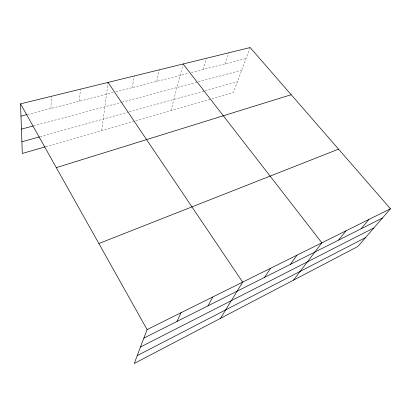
<?xml version="1.0" encoding="UTF-8"?>
<svg xmlns="http://www.w3.org/2000/svg" width="411" height="411" viewBox="0 0 411 411"><rect width="100%" height="100%" fill="white"/><g stroke="black" fill="none" stroke-linecap="round" stroke-linejoin="round"><path stroke-width="0.31" stroke-dasharray="2.06 1.54" d="M50.979 108.458L51.272 96.323M79.441 101.168L80.392 89.182M101.779 130.513L108.036 82.406M132.239 87.651L134.31 75.963M156.761 81.373L159.314 69.829M170.95 110.533L183.136 63.988M203.147 69.495L206.533 58.249M225.094 63.875L228.845 52.778M250.15 47.553L233.422 92.485L134.967 120.926M45.852 146.67L134.361 121.101M40.062 136.719L127.878 112.26M129.116 111.91L204.452 90.923M205.058 90.754L237.424 81.738M33.62 125.848L121.44 102.365M122.057 102.2L197.712 81.969M198.318 81.804L241.719 70.199M27.717 114.412L113.236 92.516M115.691 91.889L188.855 73.158M191.341 72.521L246.071 58.506"/><path stroke-width="0.62" d="M390.45 208.757L147.097 329.576L134.263 363.447L357.806 246.518L390.45 208.757L250.15 47.553L20.55 103.86L22.307 153.473L45.251 146.845M176.956 321.453L181.066 312.714M207.981 305.846L212.847 296.932M220.517 318.33L242.649 282.136L108.036 82.406M264.545 277.379L270.649 268.234M290.402 264.365L297.004 255.149M293.495 280.158L321.859 242.809L183.136 63.988M338.602 240.106L346.026 230.812M361.094 228.788L368.857 219.479M137.233 355.613L365.523 237.589M140.49 347.018L373.876 227.93M143.865 338.109L382.4 218.066M98.856 243.528L338.572 149.152M56.302 167.626L291.193 94.71M21.891 141.785L39.456 136.889M21.444 129.105L33.008 126.013M20.987 116.133L27.105 114.566M20.55 103.86L147.097 329.576"/></g></svg>
